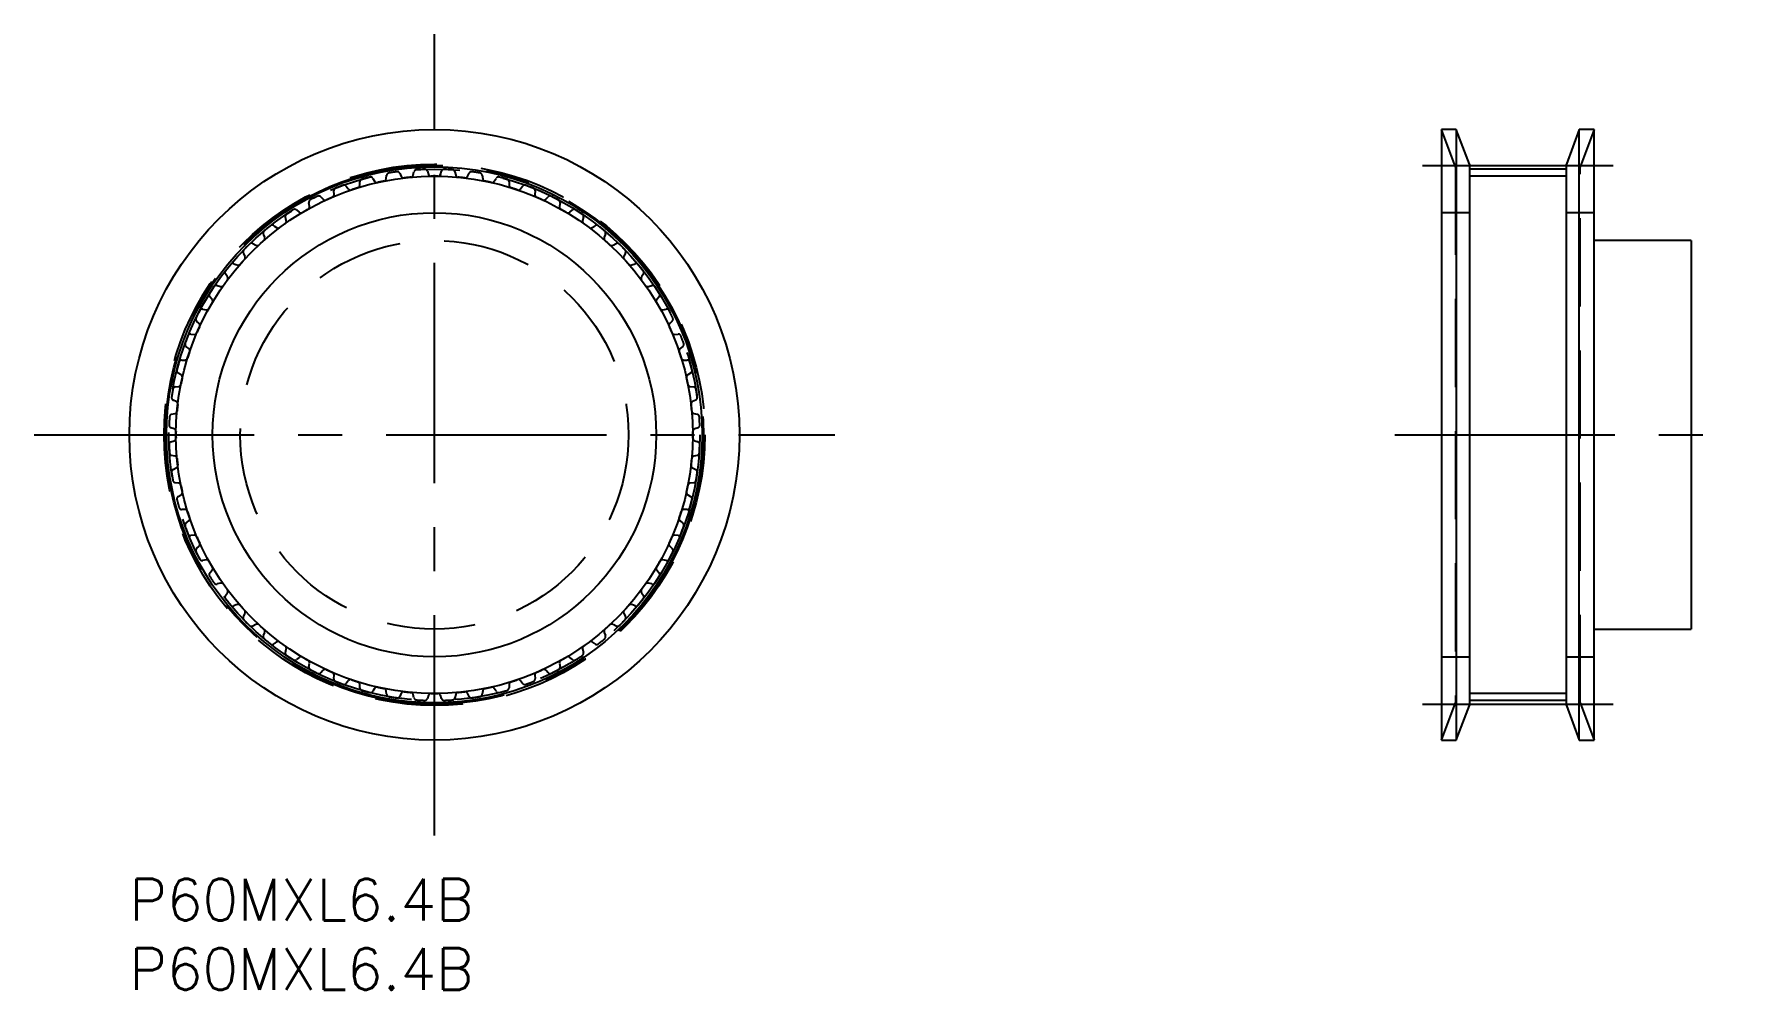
# Model space of a CAD drawing. Extents: x -7 to 116, y -8 to 61.
import ezdxf

# ---------------------------------------------------------------- set-up
doc = ezdxf.new("R2010")
doc.units = 0
doc.header["$LTSCALE"] = 0.5
for name, pattern in [('CENTER', [50.8, 31.75, -6.35, 6.35, -6.35]), ('DASHED', [19.05, 12.7, -6.35]), ('PHANTOM', [63.5, 31.75, -6.35, 6.35, -6.35, 6.35, -6.35])]:
    doc.linetypes.add(name, pattern=pattern)
for name, color, linetype in [('MSM_CENTER', 1, 'CENTER'), ('MSM_CONTINUOUS', 7, 'CONTINUOUS'), ('MSM_DASHED', 4, 'DASHED'), ('MSM_IMAGINARY', 6, 'PHANTOM'), ('MSM_NARROW', 5, 'CONTINUOUS'), ('MSM_PART_NUMBER', 7, 'CONTINUOUS')]:
    doc.layers.add(name, color=color, linetype=linetype)
doc.styles.get("Standard").update_dxf_attribs({"font": 'txt.shx', "height": 3, "bigfont": 'bigfont.shx'})

msp = doc.modelspace()

# ---------------------------------------------------------------- linework, layer by layer
at = {"layer": 'MSM_CENTER'}
for p, q in [((22, 3.12), (22, 60.87)), ((93.26, 51.4), (107.01, 51.4)), ((-6.87, 32), (50.88, 32)), ((91.26, 32), (116.01, 32)), ((93.26, 12.6), (107.01, 12.6))]:
    msp.add_line(p, q, dxfattribs=at)
msp.add_circle((22, 32), 19.41, dxfattribs=at)
at = {"layer": 'MSM_CONTINUOUS'}
for p, q in [((95.7, 54), (94.64, 54)), ((94.64, 54), (94.64, 10)), ((96.64, 51.5), (95.7, 54)), ((95.7, 54), (95.7, 10)), ((104.57, 54), (103.64, 51.5)), ((105.64, 54), (104.57, 54)), ((104.57, 10), (104.57, 54)), ((105.64, 10), (105.64, 54)), ((96.64, 51.5), (96.64, 12.5)), ((103.64, 51.15), (96.64, 51.15)), ((103.64, 12.5), (103.64, 51.5)), ((112.64, 46), (105.64, 46)), ((112.64, 46), (112.64, 18)), ((105.64, 18), (112.64, 18)), ((95.7, 10), (96.64, 12.5)), ((103.64, 12.85), (96.64, 12.85)), ((103.64, 12.5), (104.57, 10)), ((94.64, 10), (95.7, 10)), ((104.57, 10), (105.64, 10))]:
    msp.add_line(p, q, dxfattribs=at)
for radius in [22, 19.32, 16]:
    msp.add_circle((22, 32), radius, dxfattribs=at)
at = {"layer": 'MSM_DASHED'}
for p, q in [((95.64, 51.32), (94.64, 54)), ((105.64, 54), (104.64, 51.32)), ((17.55, 50.48), (17.68, 50.27)), ((18.52, 50.45), (18.55, 50.7)), ((19.5, 50.85), (19.61, 50.62)), ((20.46, 50.71), (20.52, 50.96)), ((21.49, 51.01), (21.57, 50.77)), ((22.43, 50.77), (22.51, 51.01)), ((23.48, 50.96), (23.54, 50.71)), ((24.39, 50.62), (24.5, 50.85)), ((25.45, 50.7), (25.48, 50.45)), ((26.32, 50.27), (26.45, 50.48)), ((95.64, 51.32), (95.64, 12.68)), ((104.64, 12.68), (104.64, 51.32)), ((14.76, 49.32), (14.74, 49.57)), ((15.64, 49.92), (15.79, 49.72)), ((16.61, 49.98), (16.62, 50.23)), ((27.38, 50.23), (27.39, 49.98)), ((28.21, 49.72), (28.36, 49.92)), ((29.26, 49.57), (29.24, 49.32)), ((12.05, 48.2), (12.24, 48.04)), ((12.99, 48.47), (12.94, 48.72)), ((13.8, 49.15), (13.97, 48.97)), ((30.03, 48.97), (30.2, 49.15)), ((31.06, 48.72), (31.01, 48.47)), ((31.76, 48.04), (31.95, 48.2)), ((96.64, 48), (94.64, 48)), ((105.64, 48), (103.64, 48)), ((10.41, 47.07), (10.62, 46.93)), ((11.31, 47.44), (11.25, 47.68)), ((32.75, 47.68), (32.69, 47.44)), ((33.38, 46.93), (33.59, 47.07)), ((8.9, 45.78), (9.12, 45.66)), ((9.76, 46.24), (9.67, 46.47)), ((34.33, 46.47), (34.24, 46.24)), ((34.88, 45.66), (35.1, 45.78)), ((7.53, 44.33), (7.76, 44.24)), ((8.34, 44.88), (8.22, 45.1)), ((35.78, 45.1), (35.66, 44.88)), ((36.24, 44.24), (36.47, 44.33)), ((7.07, 43.38), (6.93, 43.59)), ((37.07, 43.59), (36.93, 43.38)), ((5.96, 41.76), (5.8, 41.95)), ((6.32, 42.75), (6.56, 42.69)), ((37.44, 42.69), (37.68, 42.75)), ((38.2, 41.95), (38.04, 41.76)), ((5.28, 41.06), (5.53, 41.01)), ((38.47, 41.01), (38.72, 41.06)), ((5.03, 40.03), (4.85, 40.2)), ((39.15, 40.2), (38.97, 40.03)), ((4.28, 38.21), (4.08, 38.36)), ((4.43, 39.26), (4.68, 39.24)), ((39.32, 39.24), (39.57, 39.26)), ((39.92, 38.36), (39.72, 38.21)), ((3.77, 37.38), (4.02, 37.39)), ((39.98, 37.39), (40.23, 37.38)), ((3.73, 36.32), (3.52, 36.45)), ((40.48, 36.45), (40.27, 36.32)), ((3.38, 34.39), (3.15, 34.5)), ((3.3, 35.45), (3.55, 35.48)), ((40.45, 35.48), (40.7, 35.45)), ((40.85, 34.5), (40.62, 34.39)), ((3.04, 33.48), (3.29, 33.54)), ((40.71, 33.54), (40.96, 33.48)), ((3.23, 32.43), (2.99, 32.51)), ((41.01, 32.51), (40.77, 32.43)), ((2.99, 31.49), (3.23, 31.57)), ((40.77, 31.57), (41.01, 31.49)), ((3.29, 30.46), (3.04, 30.52)), ((3.15, 29.5), (3.38, 29.61)), ((40.62, 29.61), (40.85, 29.5)), ((40.96, 30.52), (40.71, 30.46)), ((3.55, 28.52), (3.3, 28.55)), ((40.7, 28.55), (40.45, 28.52)), ((3.52, 27.55), (3.73, 27.68)), ((40.27, 27.68), (40.48, 27.55)), ((4.02, 26.61), (3.77, 26.62)), ((40.23, 26.62), (39.98, 26.61)), ((4.08, 25.64), (4.28, 25.79)), ((4.68, 24.76), (4.43, 24.74)), ((39.57, 24.74), (39.32, 24.76)), ((39.72, 25.79), (39.92, 25.64)), ((4.85, 23.8), (5.03, 23.97)), ((38.97, 23.97), (39.15, 23.8)), ((5.53, 22.99), (5.28, 22.94)), ((5.8, 22.05), (5.96, 22.24)), ((38.04, 22.24), (38.2, 22.05)), ((38.72, 22.94), (38.47, 22.99)), ((6.56, 21.31), (6.32, 21.25)), ((37.68, 21.25), (37.44, 21.31)), ((6.93, 20.41), (7.07, 20.62)), ((7.76, 19.76), (7.53, 19.67)), ((36.47, 19.67), (36.24, 19.76)), ((36.93, 20.62), (37.07, 20.41)), ((8.22, 18.9), (8.34, 19.12)), ((35.66, 19.12), (35.78, 18.9)), ((9.12, 18.34), (8.9, 18.22)), ((9.67, 17.53), (9.76, 17.76)), ((34.24, 17.76), (34.33, 17.53)), ((35.1, 18.22), (34.88, 18.34)), ((10.62, 17.07), (10.41, 16.93)), ((11.25, 16.32), (11.31, 16.56)), ((32.69, 16.56), (32.75, 16.32)), ((33.59, 16.93), (33.38, 17.07)), ((94.64, 16), (96.64, 16)), ((103.64, 16), (105.64, 16)), ((12.24, 15.96), (12.05, 15.8)), ((12.94, 15.28), (12.99, 15.53)), ((13.97, 15.03), (13.8, 14.85)), ((30.2, 14.85), (30.03, 15.03)), ((31.01, 15.53), (31.06, 15.28)), ((31.95, 15.8), (31.76, 15.96)), ((14.74, 14.43), (14.76, 14.68)), ((15.79, 14.28), (15.64, 14.08)), ((16.62, 13.77), (16.61, 14.02)), ((17.68, 13.73), (17.55, 13.52)), ((18.55, 13.3), (18.52, 13.55)), ((25.48, 13.55), (25.45, 13.3)), ((26.45, 13.52), (26.32, 13.73)), ((27.39, 14.02), (27.38, 13.77)), ((28.36, 14.08), (28.21, 14.28)), ((29.24, 14.68), (29.26, 14.43)), ((19.61, 13.38), (19.5, 13.15)), ((20.52, 13.04), (20.46, 13.29)), ((21.57, 13.23), (21.49, 12.99)), ((22.51, 12.99), (22.43, 13.23)), ((23.54, 13.29), (23.48, 13.04)), ((24.5, 13.15), (24.39, 13.38)), ((94.64, 10), (95.64, 12.68)), ((104.64, 12.68), (105.64, 10))]:
    msp.add_line(p, q, dxfattribs=at)
for radius in [19.5, 14]:
    msp.add_circle((22, 32), radius, dxfattribs=at)
for centre, radius, start, end in [((16.82, 50.23), 0.2, 105.876, 178), ((22, 32), 19.15, 104.124, 105.876), ((17.38, 50.38), 0.2, 32, 104.124), ((18.32, 50.48), 0.2, 281.2676, 352), ((18.75, 50.67), 0.2, 99.876, 172), ((22, 32), 19.15, 98.124, 99.876), ((19.32, 50.76), 0.2, 26, 98.124), ((19.79, 50.71), 0.2, 206, 276.7324), ((22, 32), 18.64, 95.2676, 96.7324), ((20.27, 50.76), 0.2, 275.2676, 346), ((20.72, 50.91), 0.2, 93.876, 166), ((22, 32), 19.15, 92.124, 93.876), ((21.3, 50.94), 0.2, 20, 92.124), ((21.76, 50.84), 0.2, 200, 270.7324), ((22, 32), 18.64, 89.2676, 90.7324), ((22.24, 50.84), 0.2, 269.2676, 340), ((22.7, 50.94), 0.2, 87.876, 160), ((22, 32), 19.15, 86.124, 87.876), ((23.28, 50.91), 0.2, 14, 86.124), ((23.73, 50.76), 0.2, 194, 264.7324), ((22, 32), 18.64, 83.2676, 84.7324), ((24.21, 50.71), 0.2, 263.2676, 334), ((24.68, 50.76), 0.2, 81.876, 154), ((22, 32), 19.15, 80.124, 81.876), ((25.25, 50.67), 0.2, 8, 80.124), ((25.68, 50.48), 0.2, 188, 258.7324), ((26.62, 50.38), 0.2, 75.876, 148), ((22, 32), 19.15, 74.124, 75.876), ((27.18, 50.23), 0.2, 2, 74.124), ((22, 32), 19.15, 116.124, 117.876), ((13.66, 49.01), 0.2, 44, 116.124), ((14.56, 49.31), 0.2, 293.2676, 4), ((14.94, 49.59), 0.2, 111.876, 184), ((22, 32), 19.15, 110.124, 111.876), ((15.48, 49.79), 0.2, 38, 110.124), ((15.95, 49.84), 0.2, 218, 288.7324), ((22, 32), 18.64, 107.2676, 108.7324), ((16.41, 49.99), 0.2, 287.2676, 358), ((17.85, 50.38), 0.2, 212, 282.7324), ((22, 32), 18.64, 101.2676, 102.7324), ((22, 32), 18.64, 77.2676, 78.7324), ((26.15, 50.38), 0.2, 257.2676, 328), ((27.59, 49.99), 0.2, 182, 252.7324), ((22, 32), 18.64, 71.2676, 72.7324), ((28.05, 49.84), 0.2, 251.2676, 322), ((28.52, 49.79), 0.2, 69.876, 142), ((22, 32), 19.15, 68.124, 69.876), ((29.06, 49.59), 0.2, 356, 68.124), ((29.44, 49.31), 0.2, 176, 246.7324), ((30.34, 49.01), 0.2, 63.876, 136), ((22, 32), 19.15, 62.124, 63.876), ((22, 32), 19.15, 122.124, 123.876), ((11.92, 48.05), 0.2, 50, 122.124), ((12.37, 48.19), 0.2, 230, 300.7324), ((22, 32), 18.64, 119.2676, 120.7324), ((12.79, 48.43), 0.2, 299.2676, 10), ((13.14, 48.75), 0.2, 117.876, 190), ((14.12, 49.11), 0.2, 224, 294.7324), ((22, 32), 18.64, 113.2676, 114.7324), ((22, 32), 18.64, 65.2676, 66.7324), ((29.88, 49.11), 0.2, 245.2676, 316), ((30.86, 48.75), 0.2, 350, 62.124), ((31.21, 48.43), 0.2, 170, 240.7324), ((22, 32), 18.64, 59.2676, 60.7324), ((31.63, 48.19), 0.2, 239.2676, 310), ((32.08, 48.05), 0.2, 57.876, 130), ((22, 32), 19.15, 56.124, 57.876), ((22, 32), 19.15, 128.124, 129.876), ((10.3, 46.91), 0.2, 56, 128.124), ((10.73, 47.1), 0.2, 236, 306.7324), ((22, 32), 18.64, 125.2676, 126.7324), ((11.44, 47.73), 0.2, 123.876, 196), ((11.12, 47.38), 0.2, 305.2676, 16), ((32.56, 47.73), 0.2, 344, 56.124), ((32.88, 47.38), 0.2, 164, 234.7324), ((22, 32), 18.64, 53.2676, 54.7324), ((33.27, 47.1), 0.2, 233.2676, 304), ((33.7, 46.91), 0.2, 51.876, 124), ((22, 32), 19.15, 50.124, 51.876), ((22, 32), 19.15, 134.124, 135.876), ((8.81, 45.6), 0.2, 62, 134.124), ((9.22, 45.84), 0.2, 242, 312.7324), ((22, 32), 18.64, 131.2676, 132.7324), ((9.85, 46.54), 0.2, 129.876, 202), ((9.57, 46.16), 0.2, 311.2676, 22), ((34.43, 46.16), 0.2, 158, 228.7324), ((34.15, 46.54), 0.2, 338, 50.124), ((22, 32), 18.64, 47.2676, 48.7324), ((34.78, 45.84), 0.2, 227.2676, 298), ((35.19, 45.6), 0.2, 45.876, 118), ((22, 32), 19.15, 44.124, 45.876), ((22, 32), 19.15, 140.124, 141.876), ((7.46, 44.15), 0.2, 68, 140.124), ((7.84, 44.43), 0.2, 248, 318.7324), ((22, 32), 18.64, 137.2676, 138.7324), ((8.4, 45.19), 0.2, 135.876, 208), ((8.16, 44.78), 0.2, 317.2676, 28), ((35.84, 44.78), 0.2, 152, 222.7324), ((22, 32), 18.64, 41.2676, 42.7324), ((35.6, 45.19), 0.2, 332, 44.124), ((36.16, 44.43), 0.2, 221.2676, 292), ((36.54, 44.15), 0.2, 39.876, 112), ((22, 32), 19.15, 38.124, 39.876), ((22, 32), 18.64, 143.2676, 144.7324), ((7.09, 43.7), 0.2, 141.876, 214), ((6.9, 43.27), 0.2, 323.2676, 34), ((37.1, 43.27), 0.2, 146, 216.7324), ((22, 32), 18.64, 35.2676, 36.7324), ((36.91, 43.7), 0.2, 326, 38.124), ((5.95, 42.08), 0.2, 147.876, 220), ((22, 32), 19.15, 146.124, 147.876), ((6.27, 42.56), 0.2, 74, 146.124), ((6.62, 42.88), 0.2, 254, 324.7324), ((37.38, 42.88), 0.2, 215.2676, 286), ((37.73, 42.56), 0.2, 33.876, 106), ((22, 32), 19.15, 32.124, 33.876), ((38.05, 42.08), 0.2, 320, 32.124), ((22, 32), 19.15, 152.124, 153.876), ((5.25, 40.86), 0.2, 80, 152.124), ((5.57, 41.21), 0.2, 260, 330.7324), ((22, 32), 18.64, 149.2676, 150.7324), ((5.81, 41.63), 0.2, 329.2676, 40), ((38.19, 41.63), 0.2, 140, 210.7324), ((22, 32), 18.64, 29.2676, 30.7324), ((38.43, 41.21), 0.2, 209.2676, 280), ((38.75, 40.86), 0.2, 27.876, 100), ((22, 32), 19.15, 26.124, 27.876), ((4.69, 39.44), 0.2, 266, 336.7324), ((4.99, 40.34), 0.2, 153.876, 226), ((22, 32), 18.64, 155.2676, 156.7324), ((4.89, 39.88), 0.2, 335.2676, 46), ((39.11, 39.88), 0.2, 134, 204.7324), ((22, 32), 18.64, 23.2676, 24.7324), ((39.31, 39.44), 0.2, 203.2676, 274), ((39.01, 40.34), 0.2, 314, 26.124), ((4.21, 38.52), 0.2, 159.876, 232), ((22, 32), 19.15, 158.124, 159.876), ((4.41, 39.06), 0.2, 86, 158.124), ((4.16, 38.05), 0.2, 341.2676, 52), ((39.59, 39.06), 0.2, 21.876, 94), ((39.84, 38.05), 0.2, 128, 198.7324), ((22, 32), 19.15, 20.124, 21.876), ((39.79, 38.52), 0.2, 308, 20.124), ((22, 32), 19.15, 164.124, 165.876), ((3.77, 37.18), 0.2, 92, 164.124), ((4.01, 37.59), 0.2, 272, 342.7324), ((22, 32), 18.64, 161.2676, 162.7324), ((22, 32), 18.64, 17.2676, 18.7324), ((39.99, 37.59), 0.2, 197.2676, 268), ((40.23, 37.18), 0.2, 15.876, 88), ((22, 32), 19.15, 14.124, 15.876), ((3.62, 36.62), 0.2, 165.876, 238), ((3.52, 35.68), 0.2, 278, 348.7324), ((22, 32), 18.64, 167.2676, 168.7324), ((3.62, 36.15), 0.2, 347.2676, 58), ((40.38, 36.15), 0.2, 122, 192.7324), ((22, 32), 18.64, 11.2676, 12.7324), ((40.48, 35.68), 0.2, 191.2676, 262), ((40.38, 36.62), 0.2, 302, 14.124), ((22, 32), 19.15, 170.124, 171.876), ((3.24, 34.68), 0.2, 171.876, 244), ((3.33, 35.25), 0.2, 98, 170.124), ((40.67, 35.25), 0.2, 9.876, 82), ((40.76, 34.68), 0.2, 296, 8.124), ((22, 32), 19.15, 8.124, 9.876), ((22, 32), 19.15, 176.124, 177.876), ((3.09, 33.28), 0.2, 104, 176.124), ((3.24, 33.73), 0.2, 284, 354.7324), ((3.29, 34.21), 0.2, 353.2676, 64), ((22, 32), 18.64, 173.2676, 174.7324), ((40.71, 34.21), 0.2, 116, 186.7324), ((22, 32), 18.64, 5.2676, 6.7324), ((40.76, 33.73), 0.2, 185.2676, 256), ((40.91, 33.28), 0.2, 3.876, 76), ((22, 32), 19.15, 2.124, 3.876), ((3.06, 32.7), 0.2, 177.876, 250), ((3.16, 32.24), 0.2, 359.2676, 70), ((22, 32), 18.64, 179.2676, 180.7324), ((40.84, 32.24), 0.2, 110, 180.7324), ((22, 32), 18.64, 359.2676, 0.7324), ((40.94, 32.7), 0.2, 290, 2.124), ((3.06, 31.3), 0.2, 110, 182.124), ((22, 32), 19.15, 182.124, 183.876), ((3.16, 31.76), 0.2, 290, 0.7324), ((40.84, 31.76), 0.2, 179.2676, 250), ((40.94, 31.3), 0.2, 357.876, 70), ((22, 32), 19.15, 356.124, 357.876), ((3.09, 30.72), 0.2, 183.876, 256), ((3.24, 29.32), 0.2, 116, 188.124), ((3.24, 30.27), 0.2, 5.2676, 76), ((3.29, 29.79), 0.2, 296, 6.7324), ((22, 32), 18.64, 185.2676, 186.7324), ((22, 32), 18.64, 353.2676, 354.7324), ((40.71, 29.79), 0.2, 173.2676, 244), ((40.76, 30.27), 0.2, 104, 174.7324), ((40.76, 29.32), 0.2, 351.876, 64), ((40.91, 30.72), 0.2, 284, 356.124), ((22, 32), 19.15, 188.124, 189.876), ((3.33, 28.75), 0.2, 189.876, 262), ((3.52, 28.32), 0.2, 11.2676, 82), ((22, 32), 18.64, 191.2676, 192.7324), ((22, 32), 18.64, 347.2676, 348.7324), ((40.48, 28.32), 0.2, 98, 168.7324), ((40.67, 28.75), 0.2, 278, 350.124), ((22, 32), 19.15, 350.124, 351.876), ((3.62, 27.38), 0.2, 122, 194.124), ((22, 32), 19.15, 194.124, 195.876), ((3.62, 27.85), 0.2, 302, 12.7324), ((40.38, 27.85), 0.2, 167.2676, 238), ((22, 32), 19.15, 344.124, 345.876), ((40.38, 27.38), 0.2, 345.876, 58), ((3.77, 26.82), 0.2, 195.876, 268), ((4.01, 26.41), 0.2, 17.2676, 88), ((22, 32), 18.64, 197.2676, 198.7324), ((4.16, 25.95), 0.2, 308, 18.7324), ((39.84, 25.95), 0.2, 161.2676, 232), ((22, 32), 18.64, 341.2676, 342.7324), ((39.99, 26.41), 0.2, 92, 162.7324), ((40.23, 26.82), 0.2, 272, 344.124), ((4.21, 25.48), 0.2, 128, 200.124), ((22, 32), 19.15, 200.124, 201.876), ((4.41, 24.94), 0.2, 201.876, 274), ((4.69, 24.56), 0.2, 23.2676, 94), ((22, 32), 18.64, 203.2676, 204.7324), ((22, 32), 18.64, 335.2676, 336.7324), ((39.31, 24.56), 0.2, 86, 156.7324), ((39.59, 24.94), 0.2, 266, 338.124), ((22, 32), 19.15, 338.124, 339.876), ((39.79, 25.48), 0.2, 339.876, 52), ((4.99, 23.66), 0.2, 134, 206.124), ((22, 32), 19.15, 206.124, 207.876), ((4.89, 24.12), 0.2, 314, 24.7324), ((39.11, 24.12), 0.2, 155.2676, 226), ((22, 32), 19.15, 332.124, 333.876), ((39.01, 23.66), 0.2, 333.876, 46), ((5.25, 23.14), 0.2, 207.876, 280), ((5.57, 22.79), 0.2, 29.2676, 100), ((22, 32), 18.64, 209.2676, 210.7324), ((5.81, 22.37), 0.2, 320, 30.7324), ((38.19, 22.37), 0.2, 149.2676, 220), ((22, 32), 18.64, 329.2676, 330.7324), ((38.43, 22.79), 0.2, 80, 150.7324), ((38.75, 23.14), 0.2, 260, 332.124), ((5.95, 21.92), 0.2, 140, 212.124), ((22, 32), 19.15, 212.124, 213.876), ((6.27, 21.44), 0.2, 213.876, 286), ((6.62, 21.12), 0.2, 35.2676, 106), ((22, 32), 18.64, 215.2676, 216.7324), ((22, 32), 18.64, 323.2676, 324.7324), ((37.38, 21.12), 0.2, 74, 144.7324), ((37.73, 21.44), 0.2, 254, 326.124), ((22, 32), 19.15, 326.124, 327.876), ((38.05, 21.92), 0.2, 327.876, 40), ((7.09, 20.3), 0.2, 146, 218.124), ((22, 32), 19.15, 218.124, 219.876), ((6.9, 20.73), 0.2, 326, 36.7324), ((7.46, 19.85), 0.2, 219.876, 292), ((7.84, 19.57), 0.2, 41.2676, 112), ((22, 32), 18.64, 221.2676, 222.7324), ((22, 32), 18.64, 317.2676, 318.7324), ((36.16, 19.57), 0.2, 68, 138.7324), ((36.54, 19.85), 0.2, 248, 320.124), ((22, 32), 19.15, 320.124, 321.876), ((37.1, 20.73), 0.2, 143.2676, 214), ((36.91, 20.3), 0.2, 321.876, 34), ((8.4, 18.81), 0.2, 152, 224.124), ((22, 32), 19.15, 224.124, 225.876), ((8.16, 19.22), 0.2, 332, 42.7324), ((22, 32), 19.15, 314.124, 315.876), ((35.84, 19.22), 0.2, 137.2676, 208), ((35.6, 18.81), 0.2, 315.876, 28), ((8.81, 18.4), 0.2, 225.876, 298), ((9.22, 18.16), 0.2, 47.2676, 118), ((22, 32), 18.64, 227.2676, 228.7324), ((9.85, 17.46), 0.2, 158, 230.124), ((9.57, 17.84), 0.2, 338, 48.7324), ((22, 32), 19.15, 230.124, 231.876), ((22, 32), 19.15, 308.124, 309.876), ((34.43, 17.84), 0.2, 131.2676, 202), ((34.15, 17.46), 0.2, 309.876, 22), ((22, 32), 18.64, 311.2676, 312.7324), ((34.78, 18.16), 0.2, 62, 132.7324), ((35.19, 18.4), 0.2, 242, 314.124), ((10.3, 17.09), 0.2, 231.876, 304), ((10.73, 16.9), 0.2, 53.2676, 124), ((22, 32), 18.64, 233.2676, 234.7324), ((11.12, 16.62), 0.2, 344, 54.7324), ((11.44, 16.27), 0.2, 164, 236.124), ((22, 32), 19.15, 236.124, 237.876), ((12.37, 15.81), 0.2, 59.2676, 130), ((22, 32), 18.64, 239.2676, 240.7324), ((22, 32), 18.64, 299.2676, 300.7324), ((31.63, 15.81), 0.2, 50, 120.7324), ((22, 32), 19.15, 302.124, 303.876), ((32.56, 16.27), 0.2, 303.876, 16), ((32.88, 16.62), 0.2, 125.2676, 196), ((22, 32), 18.64, 305.2676, 306.7324), ((33.27, 16.9), 0.2, 56, 126.7324), ((33.7, 17.09), 0.2, 236, 308.124), ((11.92, 15.95), 0.2, 237.876, 310), ((12.79, 15.57), 0.2, 350, 60.7324), ((13.14, 15.25), 0.2, 170, 242.124), ((22, 32), 19.15, 242.124, 243.876), ((13.66, 14.99), 0.2, 243.876, 316), ((14.12, 14.89), 0.2, 65.2676, 136), ((22, 32), 18.64, 245.2676, 246.7324), ((14.56, 14.69), 0.2, 356, 66.7324), ((29.44, 14.69), 0.2, 113.2676, 184), ((22, 32), 18.64, 293.2676, 294.7324), ((29.88, 14.89), 0.2, 44, 114.7324), ((30.34, 14.99), 0.2, 224, 296.124), ((22, 32), 19.15, 296.124, 297.876), ((30.86, 15.25), 0.2, 297.876, 10), ((31.21, 15.57), 0.2, 119.2676, 190), ((32.08, 15.95), 0.2, 230, 302.124), ((14.94, 14.41), 0.2, 176, 248.124), ((22, 32), 19.15, 248.124, 249.876), ((15.48, 14.21), 0.2, 249.876, 322), ((15.95, 14.16), 0.2, 71.2676, 142), ((22, 32), 18.64, 251.2676, 252.7324), ((16.41, 14.01), 0.2, 2, 72.7324), ((16.82, 13.77), 0.2, 182, 254.124), ((22, 32), 19.15, 254.124, 255.876), ((17.85, 13.62), 0.2, 77.2676, 148), ((22, 32), 18.64, 257.2676, 258.7324), ((18.32, 13.52), 0.2, 8, 78.7324), ((25.68, 13.52), 0.2, 101.2676, 172), ((22, 32), 18.64, 281.2676, 282.7324), ((26.15, 13.62), 0.2, 32, 102.7324), ((22, 32), 19.15, 284.124, 285.876), ((27.18, 13.77), 0.2, 285.876, 358), ((27.59, 14.01), 0.2, 107.2676, 178), ((22, 32), 18.64, 287.2676, 288.7324), ((28.05, 14.16), 0.2, 38, 108.7324), ((28.52, 14.21), 0.2, 218, 290.124), ((22, 32), 19.15, 290.124, 291.876), ((29.06, 14.41), 0.2, 291.876, 4), ((17.38, 13.62), 0.2, 255.876, 328), ((18.75, 13.33), 0.2, 188, 260.124), ((22, 32), 19.15, 260.124, 261.876), ((19.32, 13.24), 0.2, 261.876, 334), ((19.79, 13.29), 0.2, 83.2676, 154), ((22, 32), 18.64, 263.2676, 264.7324), ((20.27, 13.24), 0.2, 14, 84.7324), ((20.72, 13.09), 0.2, 194, 266.124), ((22, 32), 19.15, 266.124, 267.876), ((21.3, 13.06), 0.2, 267.876, 340), ((21.76, 13.16), 0.2, 89.2676, 160), ((22, 32), 18.64, 269.2676, 270.7324), ((22.24, 13.16), 0.2, 20, 90.7324), ((22.7, 13.06), 0.2, 200, 272.124), ((22, 32), 19.15, 272.124, 273.876), ((23.28, 13.09), 0.2, 273.876, 346), ((23.73, 13.24), 0.2, 95.2676, 166), ((22, 32), 18.64, 275.2676, 276.7324), ((24.21, 13.29), 0.2, 26, 96.7324), ((24.68, 13.24), 0.2, 206, 278.124), ((22, 32), 19.15, 278.124, 279.876), ((25.25, 13.33), 0.2, 279.876, 352), ((26.62, 13.62), 0.2, 212, 284.124)]:
    msp.add_arc(centre, radius, start, end, dxfattribs=at)
at = {"layer": 'MSM_IMAGINARY'}
msp.add_circle((22, 32), 19.15, dxfattribs=at)
at = {"layer": 'MSM_NARROW'}
for p, q in [((21.57, 50.77), (21.62, 50.64)), ((22.43, 50.77), (22.38, 50.64)), ((103.64, 50.64), (96.64, 50.64)), ((103.64, 13.36), (96.64, 13.36))]:
    msp.add_line(p, q, dxfattribs=at)
msp.add_circle((22, 32), 18.64, dxfattribs=at)

# ---------------------------------------------------------------- texts
at = {"layer": 'MSM_PART_NUMBER'}
for p in [(0, -3), (0, -8)]:
    msp.add_text('P60MXL6.4B', height=3, dxfattribs=at).set_placement(p)

doc.saveas('drawing.dxf')
